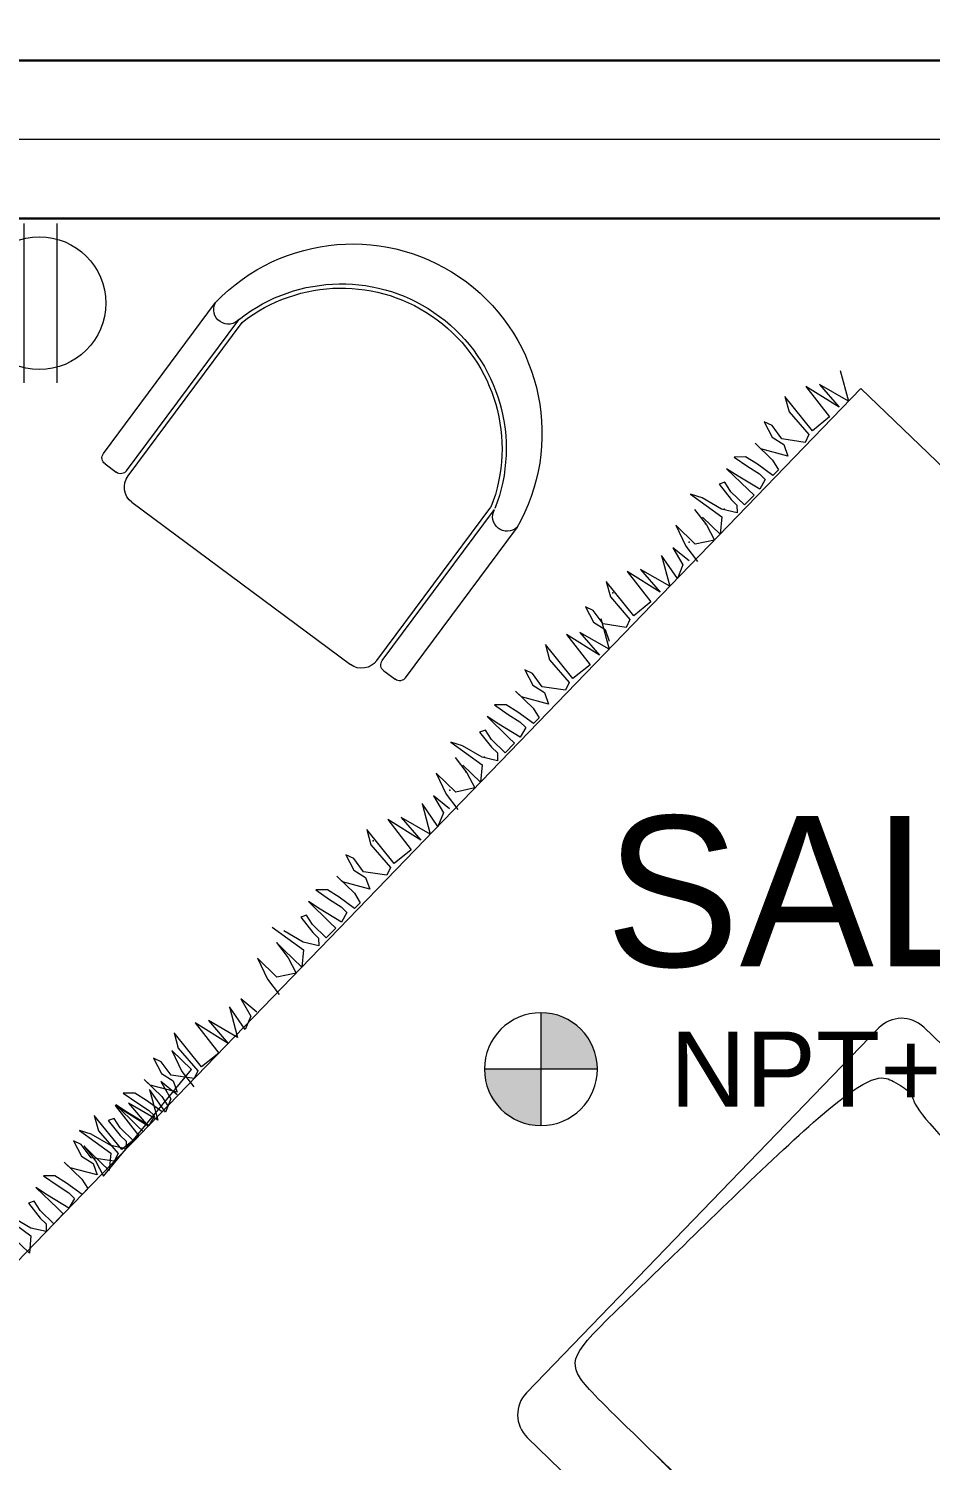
# Model space of a CAD drawing. Header units: millimetres. Extents: x 2787.4 to 2811.7, y 1328.5 to 1358.7.
# Drawn here: x 2797.443 to 2798.641, y 1341.338 to 1343.241 of the extents above; entities that cross this region are included whole.
import ezdxf
from ezdxf.enums import TextEntityAlignment as Align

# ---------------------------------------------------------------- set-up
doc = ezdxf.new("R2010")
doc.units = ezdxf.units.MM
doc.linetypes.add('ACAD_ISO04W100', pattern=[30, 24, -3, 0, -3])
doc.layers.get('0').update_dxf_attribs({"lineweight": 5})
for name, color, linetype, lineweight in [('0 NIVELES', 8, 'Continuous', 13), ('12-TEXTOS', 7, 'Continuous', 5), ('23- ILUMINACION', 32, 'Continuous', 5), ('5 CORTES', 7, 'Continuous', 9), ('7-EJES', 7, 'ACAD_ISO04W100', 5), ('8-MUEBLES', 7, 'Continuous', 9), ('MUROS', 7, 'Continuous', 30)]:
    doc.layers.add(name, color=color, linetype=linetype, lineweight=lineweight)
doc.styles.add('Annotative', font='arial.ttf')
doc.styles.add('Areas', font='GOTHIC.TTF', dxfattribs={"height": 0.2})
doc.styles.add('ROMANS', font='arial.ttf', dxfattribs={"width": 0.8})

# ---------------------------------------------------------------- blocks, each defined once
blk = doc.blocks.new('dkjkvjd{fd')
for p, q in [((2532.7208, 2921.0907, -2600), (2532.8025, 2921.0417, -2600)), ((2532.8023, 2916.6167, -2600), (2532.8023, 2921.0953, -2600)), ((2537.1451, 2921.0953, -2600), (2532.8023, 2921.0953, -2600)), ((2532.8025, 2921.0417, -2600), (2532.7045, 2921.0173, -2600)), ((2532.7943, 2921.0091, -2600), (2532.68, 2920.9846, -2600)), ((2532.68, 2920.9846, -2600), (2532.7943, 2920.9683, -2600)), ((2532.7045, 2921.0173, -2600), (2532.7943, 2921.0091, -2600)), ((2532.7943, 2920.9683, -2600), (2532.7861, 2920.903, -2600)), ((2532.7861, 2920.903, -2600), (2532.6555, 2920.9193, -2600)), ((2532.6555, 2920.9193, -2600), (2532.6963, 2920.8949, -2600)), ((2532.6963, 2920.8949, -2600), (2532.7861, 2920.8867, -2600)), ((2532.7943, 2920.8622, -2600), (2532.7371, 2920.8214, -2600)), ((2532.7861, 2920.8867, -2600), (2532.7943, 2920.8622, -2600)), ((2532.6881, 2920.8296, -2600), (2532.6636, 2920.8214, -2600)), ((2532.6636, 2920.8214, -2600), (2532.7126, 2920.8051, -2600)), ((2532.7371, 2920.8214, -2600), (2532.6881, 2920.8296, -2600)), ((2532.7126, 2920.8051, -2600), (2532.7535, 2920.8133, -2600)), ((2532.7535, 2920.8133, -2600), (2532.7861, 2920.797, -2600)), ((2532.7861, 2920.797, -2600), (2532.7126, 2920.7562, -2600)), ((2532.7126, 2920.7562, -2600), (2532.6881, 2920.7562, -2600)), ((2532.6881, 2920.7562, -2600), (2532.7616, 2920.7562, -2600)), ((2532.7616, 2920.7562, -2600), (2532.7943, 2920.748, -2600)), ((2532.7943, 2920.748, -2600), (2532.7943, 2920.7235, -2600)), ((2532.6963, 2920.7072, -2600), (2532.6718, 2920.6827, -2600)), ((2532.6718, 2920.6827, -2600), (2532.7208, 2920.6909, -2600)), ((2532.7371, 2920.7154, -2600), (2532.6963, 2920.7072, -2600)), ((2532.7208, 2920.6909, -2600), (2532.7616, 2920.699, -2600)), ((2532.7943, 2920.7235, -2600), (2532.7371, 2920.7154, -2600)), ((2532.7616, 2920.699, -2600), (2532.7861, 2920.699, -2600)), ((2532.7861, 2920.699, -2600), (2532.7943, 2920.6664, -2600)), ((2532.7208, 2920.6501, -2600), (2532.68, 2920.6419, -2600)), ((2532.68, 2920.6419, -2600), (2532.7698, 2920.6419, -2600)), ((2532.7943, 2920.6664, -2600), (2532.7208, 2920.6501, -2600)), ((2532.7698, 2920.6419, -2600), (2532.7943, 2920.6419, -2600)), ((2532.7943, 2920.6419, -2600), (2532.7943, 2920.6011, -2600)), ((2532.7045, 2920.6093, -2600), (2532.6963, 2920.593, -2600)), ((2532.7371, 2920.6011, -2600), (2532.7045, 2920.6093, -2600)), ((2532.7943, 2920.6011, -2600), (2532.7371, 2920.6011, -2600)), ((2532.6963, 2920.593, -2600), (2532.7535, 2920.5848, -2600)), ((2532.7535, 2920.5848, -2600), (2532.778, 2920.5848, -2600)), ((2532.7943, 2920.5685, -2600), (2532.7535, 2920.544, -2600)), ((2532.778, 2920.5848, -2600), (2532.7943, 2920.5685, -2600)), ((2532.6555, 2920.5114, -2600), (2532.7698, 2920.5277, -2600)), ((2532.6881, 2920.5277, -2600), (2532.6555, 2920.5114, -2600)), ((2532.7535, 2920.544, -2600), (2532.6881, 2920.5277, -2600)), ((2532.7698, 2920.5277, -2600), (2532.8025, 2920.4869, -2600)), ((2532.6963, 2920.4869, -2600), (2532.7535, 2920.4787, -2600)), ((2532.8025, 2920.4869, -2600), (2532.729, 2920.4869, -2600)), ((2532.7535, 2920.4787, -2600), (2532.8025, 2920.4624, -2600)), ((2532.8025, 2920.4624, -2600), (2532.7698, 2920.4134, -2600)), ((2532.7698, 2920.4134, -2600), (2532.6881, 2920.4134, -2600)), ((2532.6881, 2920.4134, -2600), (2532.7535, 2920.389, -2600)), ((2532.7535, 2920.389, -2600), (2532.8106, 2920.3808, -2600)), ((2532.7915, 2920.3644, -2600), (2532.729, 2920.3593, -2600)), ((2532.729, 2920.3593, -2600), (2532.7861, 2920.343, -2600)), ((2532.7861, 2920.343, -2600), (2532.8025, 2920.3022, -2600)), ((2532.8025, 2920.3022, -2600), (2532.7208, 2920.3185, -2600)), ((2532.7208, 2920.3185, -2600), (2532.8025, 2920.2696, -2600)), ((2532.8025, 2920.2696, -2600), (2532.7045, 2920.2451, -2600)), ((2532.7943, 2920.2369, -2600), (2532.68, 2920.2125, -2600)), ((2532.68, 2920.2125, -2600), (2532.7943, 2920.1961, -2600)), ((2532.7045, 2920.2451, -2600), (2532.7943, 2920.2369, -2600)), ((2532.7943, 2920.1961, -2600), (2532.7861, 2920.1309, -2600)), ((2532.7861, 2920.1309, -2600), (2532.6555, 2920.1472, -2600)), ((2532.6555, 2920.1472, -2600), (2532.6963, 2920.1227, -2600)), ((2532.6963, 2920.1227, -2600), (2532.7861, 2920.1145, -2600)), ((2532.7943, 2920.0901, -2600), (2532.7371, 2920.0493, -2600)), ((2532.7861, 2920.1145, -2600), (2532.7943, 2920.0901, -2600)), ((2532.6881, 2920.0574, -2600), (2532.6636, 2920.0493, -2600)), ((2532.6636, 2920.0493, -2600), (2532.7126, 2920.033, -2600)), ((2532.7371, 2920.0493, -2600), (2532.6881, 2920.0574, -2600)), ((2532.7126, 2920.033, -2600), (2532.7535, 2920.0411, -2600)), ((2532.7208, 2920.0559, -2600), (2532.8025, 2920.0069, -2600)), ((2532.7535, 2920.0411, -2600), (2532.7861, 2920.0248, -2600)), ((2532.8025, 2920.0069, -2600), (2532.7045, 2919.9824, -2600)), ((2532.7943, 2919.9743, -2600), (2532.68, 2919.9498, -2600)), ((2532.7045, 2919.9824, -2600), (2532.7943, 2919.9743, -2600)), ((2532.68, 2919.9498, -2600), (2532.7943, 2919.9335, -2600)), ((2532.7943, 2919.9335, -2600), (2532.7861, 2919.8682, -2600)), ((2532.7861, 2919.8682, -2600), (2532.6555, 2919.8845, -2600)), ((2532.6555, 2919.8845, -2600), (2532.6963, 2919.86, -2600)), ((2532.6963, 2919.86, -2600), (2532.7861, 2919.8519, -2600)), ((2532.7943, 2919.8274, -2600), (2532.7371, 2919.7866, -2600)), ((2532.7861, 2919.8519, -2600), (2532.7943, 2919.8274, -2600)), ((2534.2702, 2919.8467, -2600), (2535.7925, 2919.8467, -2600)), ((2532.6881, 2919.7948, -2600), (2532.6636, 2919.7866, -2600)), ((2532.6636, 2919.7866, -2600), (2532.7126, 2919.7703, -2600)), ((2532.7371, 2919.7866, -2600), (2532.6881, 2919.7948, -2600)), ((2532.7126, 2919.7703, -2600), (2532.7535, 2919.7784, -2600)), ((2532.7535, 2919.7784, -2600), (2532.7861, 2919.7621, -2600)), ((2532.7861, 2919.7621, -2600), (2532.7126, 2919.7213, -2600)), ((2534.1751, 2919.7516, -2600), (2534.1751, 2918.2293, -2600)), ((2532.7126, 2919.7213, -2600), (2532.6881, 2919.7213, -2600)), ((2532.6881, 2919.7213, -2600), (2532.7616, 2919.7213, -2600)), ((2532.7616, 2919.7213, -2600), (2532.7943, 2919.7132, -2600)), ((2532.7943, 2919.7132, -2600), (2532.7943, 2919.6887, -2600)), ((2532.6963, 2919.6724, -2600), (2532.6718, 2919.6479, -2600)), ((2532.6718, 2919.6479, -2600), (2532.7208, 2919.6561, -2600)), ((2532.7371, 2919.6805, -2600), (2532.6963, 2919.6724, -2600)), ((2532.7208, 2919.6561, -2600), (2532.7616, 2919.6642, -2600)), ((2532.7943, 2919.6887, -2600), (2532.7371, 2919.6805, -2600)), ((2532.7616, 2919.6642, -2600), (2532.7861, 2919.6642, -2600)), ((2532.7861, 2919.6642, -2600), (2532.7943, 2919.6316, -2600)), ((2532.7208, 2919.6153, -2600), (2532.68, 2919.6071, -2600)), ((2532.68, 2919.6071, -2600), (2532.7698, 2919.6071, -2600)), ((2532.7943, 2919.6316, -2600), (2532.7208, 2919.6153, -2600)), ((2532.7698, 2919.6071, -2600), (2532.7943, 2919.6071, -2600)), ((2532.7943, 2919.6071, -2600), (2532.7943, 2919.5663, -2600)), ((2532.7045, 2919.5745, -2600), (2532.6963, 2919.5581, -2600)), ((2532.7371, 2919.5663, -2600), (2532.7045, 2919.5745, -2600)), ((2532.7943, 2919.5663, -2600), (2532.7371, 2919.5663, -2600)), ((2532.6963, 2919.5581, -2600), (2532.7535, 2919.55, -2600)), ((2532.7535, 2919.55, -2600), (2532.778, 2919.55, -2600)), ((2532.7943, 2919.5337, -2600), (2532.7535, 2919.5092, -2600)), ((2532.778, 2919.55, -2600), (2532.7943, 2919.5337, -2600)), ((2532.6555, 2919.4765, -2600), (2532.7698, 2919.4929, -2600)), ((2532.6881, 2919.4929, -2600), (2532.6555, 2919.4765, -2600)), ((2532.7535, 2919.5092, -2600), (2532.6881, 2919.4929, -2600)), ((2532.7698, 2919.4929, -2600), (2532.8025, 2919.4521, -2600)), ((2532.6963, 2919.4521, -2600), (2532.7535, 2919.4439, -2600)), ((2532.8025, 2919.4521, -2600), (2532.729, 2919.4521, -2600)), ((2532.7535, 2919.4439, -2600), (2532.8025, 2919.4276, -2600)), ((2532.8025, 2919.4276, -2600), (2532.7698, 2919.3786, -2600)), ((2532.6881, 2919.3786, -2600), (2532.7535, 2919.3541, -2600)), ((2532.7698, 2919.3786, -2600), (2532.6881, 2919.3786, -2600)), ((2532.7535, 2919.3541, -2600), (2532.8106, 2919.346, -2600)), ((2532.7915, 2919.3296, -2600), (2532.729, 2919.3245, -2600)), ((2532.729, 2919.3245, -2600), (2532.7861, 2919.3082, -2600)), ((2532.7861, 2919.3082, -2600), (2532.8025, 2919.2674, -2600)), ((2532.8025, 2919.2674, -2600), (2532.7208, 2919.2837, -2600)), ((2532.7208, 2919.2837, -2600), (2532.8025, 2919.2348, -2600)), ((2532.8025, 2919.2348, -2600), (2532.7045, 2919.2103, -2600)), ((2532.7943, 2919.2021, -2600), (2532.68, 2919.1776, -2600)), ((2532.68, 2919.1776, -2600), (2532.7943, 2919.1613, -2600)), ((2532.7045, 2919.2103, -2600), (2532.7943, 2919.2021, -2600)), ((2532.7943, 2919.1613, -2600), (2532.7861, 2919.096, -2600)), ((2532.7861, 2919.096, -2600), (2532.6555, 2919.1124, -2600)), ((2532.6555, 2919.1124, -2600), (2532.6963, 2919.0879, -2600)), ((2532.6963, 2919.0879, -2600), (2532.7861, 2919.0797, -2600)), ((2532.7943, 2919.0552, -2600), (2532.7371, 2919.0144, -2600)), ((2532.7861, 2919.0797, -2600), (2532.7943, 2919.0552, -2600)), ((2532.6881, 2919.0226, -2600), (2532.6636, 2919.0144, -2600)), ((2532.6636, 2919.0144, -2600), (2532.7126, 2918.9981, -2600)), ((2532.7371, 2919.0144, -2600), (2532.6881, 2919.0226, -2600)), ((2532.7126, 2918.9981, -2600), (2532.7535, 2919.0063, -2600)), ((2532.7535, 2919.0063, -2600), (2532.7861, 2918.99, -2600)), ((2532.7861, 2918.99, -2600), (2532.7126, 2918.9492, -2600)), ((2532.6881, 2918.9492, -2600), (2532.7616, 2918.9492, -2600)), ((2532.7126, 2918.9492, -2600), (2532.6881, 2918.9492, -2600)), ((2532.7616, 2918.9492, -2600), (2532.7943, 2918.941, -2600)), ((2532.7943, 2918.941, -2600), (2532.7943, 2918.9165, -2600)), ((2532.6963, 2918.9002, -2600), (2532.6718, 2918.8757, -2600)), ((2532.6718, 2918.8757, -2600), (2532.7208, 2918.8839, -2600)), ((2532.7371, 2918.9084, -2600), (2532.6963, 2918.9002, -2600)), ((2532.7208, 2918.8839, -2600), (2532.7616, 2918.892, -2600)), ((2532.7943, 2918.9165, -2600), (2532.7371, 2918.9084, -2600)), ((2532.7616, 2918.892, -2600), (2532.7861, 2918.892, -2600)), ((2532.7861, 2918.892, -2600), (2532.7943, 2918.8594, -2600)), ((2532.7208, 2918.8431, -2600), (2532.68, 2918.8349, -2600)), ((2532.68, 2918.8349, -2600), (2532.7698, 2918.8349, -2600)), ((2532.7943, 2918.8594, -2600), (2532.7208, 2918.8431, -2600)), ((2532.7698, 2918.8349, -2600), (2532.7943, 2918.8349, -2600)), ((2532.7943, 2918.8349, -2600), (2532.7943, 2918.7941, -2600)), ((2532.7045, 2918.8023, -2600), (2532.6963, 2918.786, -2600)), ((2532.7371, 2918.7941, -2600), (2532.7045, 2918.8023, -2600)), ((2532.7943, 2918.7941, -2600), (2532.7371, 2918.7941, -2600)), ((2532.6963, 2918.786, -2600), (2532.7535, 2918.7778, -2600)), ((2532.7535, 2918.7778, -2600), (2532.778, 2918.7778, -2600)), ((2532.7943, 2918.7615, -2600), (2532.7535, 2918.737, -2600)), ((2532.778, 2918.7778, -2600), (2532.7943, 2918.7615, -2600)), ((2532.6555, 2918.7044, -2600), (2532.7698, 2918.7207, -2600)), ((2532.7535, 2918.737, -2600), (2532.6881, 2918.7207, -2600)), ((2532.7698, 2918.7207, -2600), (2532.8025, 2918.6799, -2600)), ((2532.6963, 2918.6799, -2600), (2532.7535, 2918.6717, -2600)), ((2532.729, 2918.6799, -2600), (2532.6963, 2918.6799, -2600)), ((2532.8025, 2918.6799, -2600), (2532.729, 2918.6799, -2600)), ((2532.7535, 2918.6717, -2600), (2532.8025, 2918.6554, -2600)), ((2532.8025, 2918.6554, -2600), (2532.7698, 2918.6065, -2600)), ((2532.7698, 2918.6065, -2600), (2532.6881, 2918.6065, -2600)), ((2532.6881, 2918.6065, -2600), (2532.7535, 2918.582, -2600)), ((2532.7535, 2918.582, -2600), (2532.8106, 2918.5738, -2600)), ((2532.7996, 2918.4891, -2600), (2532.7371, 2918.4841, -2600)), ((2532.7371, 2918.4841, -2600), (2532.7943, 2918.4677, -2600)), ((2532.7943, 2918.4677, -2600), (2532.8106, 2918.4269, -2600)), ((2532.729, 2918.4433, -2600), (2532.8106, 2918.3943, -2600)), ((2532.8106, 2918.4269, -2600), (2532.729, 2918.4433, -2600)), ((2532.8025, 2918.3617, -2600), (2532.6881, 2918.3372, -2600)), ((2532.8106, 2918.3943, -2600), (2532.7126, 2918.3698, -2600)), ((2532.7126, 2918.3698, -2600), (2532.8025, 2918.3617, -2600)), ((2532.6881, 2918.3372, -2600), (2532.8025, 2918.3209, -2600)), ((2532.8025, 2918.3209, -2600), (2532.7943, 2918.2556, -2600)), ((2532.7943, 2918.2556, -2600), (2532.6636, 2918.2719, -2600)), ((2532.6636, 2918.2719, -2600), (2532.7045, 2918.2474, -2600)), ((2532.7045, 2918.2474, -2600), (2532.7943, 2918.2393, -2600)), ((2532.7943, 2918.2393, -2600), (2532.8025, 2918.2148, -2600)), ((2532.778, 2918.2289, -2600), (2532.6963, 2918.2289, -2600)), ((2532.6963, 2918.2289, -2600), (2532.7616, 2918.2044, -2600)), ((2532.8025, 2918.2148, -2600), (2532.7453, 2918.174, -2600)), ((2532.7616, 2918.2044, -2600), (2532.8188, 2918.1963, -2600)), ((2532.8106, 2917.815, -2600), (2532.778, 2918.2289, -2600)), ((2532.6963, 2918.1821, -2600), (2532.6718, 2918.174, -2600)), ((2532.6718, 2918.174, -2600), (2532.7208, 2918.1577, -2600)), ((2532.7453, 2918.174, -2600), (2532.6963, 2918.1821, -2600)), ((2532.7208, 2918.1577, -2600), (2532.7616, 2918.1658, -2600)), ((2532.7943, 2918.1495, -2600), (2532.7208, 2918.1087, -2600)), ((2532.7616, 2918.1658, -2600), (2532.7943, 2918.1495, -2600)), ((2532.6963, 2918.1087, -2600), (2532.7698, 2918.1087, -2600)), ((2532.7208, 2918.1087, -2600), (2532.6963, 2918.1087, -2600)), ((2532.7996, 2918.1442, -2600), (2532.7371, 2918.1391, -2600)), ((2532.7371, 2918.1391, -2600), (2532.7943, 2918.1228, -2600)), ((2532.7698, 2918.1087, -2600), (2532.8025, 2918.1006, -2600)), ((2532.7943, 2918.1228, -2600), (2532.8106, 2918.082, -2600)), ((2534.2702, 2918.1341, -2600), (2535.7925, 2918.1341, -2600)), ((2532.7045, 2918.0598, -2600), (2532.68, 2918.0353, -2600)), ((2532.7453, 2918.0679, -2600), (2532.7045, 2918.0598, -2600)), ((2532.729, 2918.0983, -2600), (2532.8106, 2918.0494, -2600)), ((2532.8106, 2918.082, -2600), (2532.729, 2918.0983, -2600)), ((2532.8025, 2918.0761, -2600), (2532.7453, 2918.0679, -2600)), ((2532.8025, 2918.1006, -2600), (2532.8025, 2918.0761, -2600)), ((2532.68, 2918.0353, -2600), (2532.729, 2918.0434, -2600)), ((2532.8025, 2918.0167, -2600), (2532.6881, 2917.9923, -2600)), ((2532.8106, 2918.0494, -2600), (2532.7126, 2918.0249, -2600)), ((2532.7126, 2918.0249, -2600), (2532.8025, 2918.0167, -2600)), ((2532.729, 2918.0434, -2600), (2532.7698, 2918.0516, -2600)), ((2532.8025, 2918.019, -2600), (2532.729, 2918.0026, -2600)), ((2532.7698, 2918.0516, -2600), (2532.7943, 2918.0516, -2600)), ((2532.7943, 2918.0516, -2600), (2532.8025, 2918.019, -2600)), ((2532.729, 2918.0026, -2600), (2532.6881, 2917.9945, -2600)), ((2532.6881, 2917.9945, -2600), (2532.778, 2917.9945, -2600)), ((2532.6881, 2917.9923, -2600), (2532.8025, 2917.9759, -2600)), ((2532.778, 2917.9945, -2600), (2532.8025, 2917.9945, -2600)), ((2532.8025, 2917.9759, -2600), (2532.7943, 2917.9107, -2600)), ((2532.8025, 2917.9945, -2600), (2532.8025, 2917.9537, -2600)), ((2532.7126, 2917.9618, -2600), (2532.7045, 2917.9455, -2600)), ((2532.7045, 2917.9455, -2600), (2532.7616, 2917.9374, -2600)), ((2532.7453, 2917.9537, -2600), (2532.7126, 2917.9618, -2600)), ((2532.8025, 2917.9537, -2600), (2532.7453, 2917.9537, -2600)), ((2532.7616, 2917.9374, -2600), (2532.7861, 2917.9374, -2600)), ((2532.7861, 2917.9374, -2600), (2532.8025, 2917.921, -2600)), ((2532.7943, 2917.9107, -2600), (2532.6636, 2917.927, -2600)), ((2532.6636, 2917.927, -2600), (2532.7045, 2917.9025, -2600)), ((2532.7616, 2917.8966, -2600), (2532.6963, 2917.8802, -2600)), ((2532.7045, 2917.9025, -2600), (2532.7943, 2917.8943, -2600)), ((2532.8025, 2917.921, -2600), (2532.7616, 2917.8966, -2600)), ((2532.7943, 2917.8943, -2600), (2532.8025, 2917.8699, -2600)), ((2532.6636, 2917.8639, -2600), (2532.778, 2917.8802, -2600)), ((2532.6963, 2917.8802, -2600), (2532.6636, 2917.8639, -2600)), ((2532.8025, 2917.8699, -2600), (2532.7453, 2917.8291, -2600)), ((2532.778, 2917.8802, -2600), (2532.8106, 2917.8394, -2600)), ((2532.6963, 2917.8372, -2600), (2532.6718, 2917.8291, -2600)), ((2532.6718, 2917.8291, -2600), (2532.7208, 2917.8127, -2600)), ((2532.7453, 2917.8291, -2600), (2532.6963, 2917.8372, -2600)), ((2532.7045, 2917.8394, -2600), (2532.7616, 2917.8313, -2600)), ((2532.7371, 2917.8394, -2600), (2532.7045, 2917.8394, -2600)), ((2532.7208, 2917.8127, -2600), (2532.7616, 2917.8209, -2600)), ((2532.7943, 2917.8046, -2600), (2532.7208, 2917.7638, -2600)), ((2532.8106, 2917.8394, -2600), (2532.7371, 2917.8394, -2600)), ((2532.7616, 2917.8313, -2600), (2532.8106, 2917.815, -2600)), ((2532.7616, 2917.8209, -2600), (2532.7943, 2917.8046, -2600)), ((2532.6963, 2917.7638, -2600), (2532.7698, 2917.7638, -2600)), ((2532.7208, 2917.7638, -2600), (2532.6963, 2917.7638, -2600)), ((2532.7698, 2917.7638, -2600), (2532.8025, 2917.7556, -2600)), ((2532.7045, 2917.7148, -2600), (2532.68, 2917.6904, -2600)), ((2532.7453, 2917.723, -2600), (2532.7045, 2917.7148, -2600)), ((2532.8025, 2917.7312, -2600), (2532.7453, 2917.723, -2600)), ((2532.8025, 2917.7556, -2600), (2532.8025, 2917.7312, -2600)), ((2532.68, 2917.6904, -2600), (2532.729, 2917.6985, -2600)), ((2532.729, 2917.6985, -2600), (2532.7698, 2917.7067, -2600)), ((2532.8025, 2917.674, -2600), (2532.729, 2917.6577, -2600)), ((2532.7698, 2917.7067, -2600), (2532.7943, 2917.7067, -2600)), ((2532.7943, 2917.7067, -2600), (2532.8025, 2917.674, -2600)), ((2532.729, 2917.6577, -2600), (2532.6881, 2917.6496, -2600)), ((2532.6881, 2917.6496, -2600), (2532.778, 2917.6496, -2600)), ((2532.778, 2917.6496, -2600), (2532.8025, 2917.6496, -2600)), ((2532.8025, 2917.6496, -2600), (2532.8025, 2917.6088, -2600)), ((2532.7126, 2917.6169, -2600), (2532.7045, 2917.6006, -2600)), ((2532.7045, 2917.6006, -2600), (2532.7616, 2917.5924, -2600)), ((2532.7453, 2917.6088, -2600), (2532.7126, 2917.6169, -2600)), ((2532.8025, 2917.6088, -2600), (2532.7453, 2917.6088, -2600)), ((2532.7616, 2917.5924, -2600), (2532.7861, 2917.5924, -2600)), ((2532.7861, 2917.5924, -2600), (2532.8025, 2917.5761, -2600)), ((2532.7616, 2917.5516, -2600), (2532.6963, 2917.5353, -2600)), ((2532.8025, 2917.5761, -2600), (2532.7616, 2917.5516, -2600)), ((2532.6636, 2917.519, -2600), (2532.778, 2917.5353, -2600)), ((2532.778, 2917.5353, -2600), (2532.8106, 2917.4945, -2600)), ((2532.8106, 2917.4945, -2600), (2532.7371, 2917.4945, -2600))]:
    blk.add_line(p, q)
for centre, start, end in [((2534.2702, 2919.7516, -2600), 90, 180), ((2534.2702, 2918.2293, -2600), 180, 270)]:
    blk.add_arc(centre, 0.0951, start, end)
blk.add_open_spline([(2535.1553, 2918.3628, -2600), (2534.4043, 2918.3673, -2600), (2534.1744, 2918.3472, -2600), (2534.2003, 2918.5017, -2600), (2534.2255, 2919.6396, -2600), (2534.3099, 2919.6651, -2600), (2534.3842, 2919.6821, -2600), (2534.4264, 2919.6266, -2600), (2535.2383, 2919.6642, -2600), (2535.6062, 2919.6544, -2600), (2535.6702, 2919.6756, -2600), (2535.8615, 2919.7057, -2600), (2535.8618, 2919.5867, -2600), (2535.8505, 2918.4772, -2600), (2535.9016, 2918.3582, -2600), (2535.9216, 2918.386, -2600), (2535.5761, 2918.3593, -2600), (2535.2356, 2918.3493, -2600), (2534.6022, 2918.3638, -2600), (2534.591, 2918.3649, -2600)], degree=3, knots=[0, 0, 0, 0, 6.315463, 13.711476, 18.381082, 23.176673, 26.517304, 30.40041, 60.060628, 80.107047, 97.210483, 101.064663, 104.405987, 112.102237, 115.444122, 119.59944, 145.960865, 168.750941, 170.493637, 170.493637, 170.493637, 170.493637])
for p in [(2532.7593, 2920.549, -2600), (2532.7496, 2920.4786, -2600), (2532.7523, 2920.4054, -2600), (2532.6934, 2920.1363, -2600), (2532.7593, 2919.5141, -2600), (2532.7496, 2919.4438, -2600), (2532.7523, 2919.3706, -2600), (2532.6934, 2919.1014, -2600)]:
    blk.add_point(p)
blk = doc.blocks.new('Muco04pl')
at = {"color": 0, "linetype": 'ByBlock'}
for p, q in [((-0.2593, -0.48), (-0.2593, -0.233)), ((-0.2208, -0.48), (-0.2208, -0.2303)), ((-0.2151, -0.4845), (-0.2151, -0.2303)), ((0.1966, -0.4845), (0.1966, -0.2303)), ((0.2023, -0.48), (0.2023, -0.2303)), ((0.2407, -0.48), (0.2407, -0.2303)), ((-0.2308, -0.49), (-0.2493, -0.49)), ((0.2307, -0.49), (0.2123, -0.49)), ((0.1716, -0.5095), (-0.1901, -0.5095))]:
    blk.add_line(p, q, dxfattribs=at)
for centre, radius, start, end in [((-0.0091, -0.2612), 0.2517, 7.0495, 173.5769), ((-0.0093, -0.2864), 0.219, 15.249, 164.751), ((-0.0093, -0.2864), 0.2134, 15.249, 164.751), ((-0.2401, -0.2276), 0.0194, 191.8827, 352.0348), ((0.2215, -0.2276), 0.0194, 183.5588, 352.0348), ((-0.2493, -0.48), 0.01, 180, 270), ((-0.2308, -0.48), 0.01, 270, 360), ((-0.1901, -0.4845), 0.025, 180, 270), ((0.1716, -0.4845), 0.025, 270, 0), ((0.2123, -0.48), 0.01, 180, 270), ((0.2307, -0.48), 0.01, 270, 0)]:
    blk.add_arc(centre, radius, start, end, dxfattribs=at)
blk = doc.blocks.new('NIVEL 2')
h = blk.add_hatch(color=2)
edge = h.paths.add_edge_path()
edge.add_ellipse((0, 0), major_axis=(0.053, 0.053), ratio=1, start_angle=45, end_angle=135)
edge.add_line((-0.075, 0), (0, 0))
edge.add_line((0, 0), (0, 0.075))
edge = h.paths.add_edge_path()
edge.add_line((0.075, 0), (0, 0))
edge.add_line((0, 0), (0, -0.075))
edge.add_ellipse((0, 0), major_axis=(0.053, 0.053), ratio=1, start_angle=225, end_angle=315)
at = {"color": 1}
for p, q in [((0, 0.075), (0, -0.075)), ((-0.075, 0), (0.075, 0))]:
    blk.add_line(p, q, dxfattribs=at)
blk.add_circle((0, 0), 0.075, dxfattribs=at)
at = {"color": 1, "style": 'ROMANS', "text_generation_flag": 6}
blk.add_attdef('NIVEL', text='', height=0.1, rotation=180, dxfattribs=at).set_placement((-0.125, 0), align=Align.MIDDLE_RIGHT)
blk = doc.blocks.new('CONTACTO')
at = {"layer": '23- ILUMINACION'}
for p, q in [((426.7723, 175.7655), (426.7723, 175.5537)), ((426.8159, 175.7655), (426.8159, 175.5537))]:
    blk.add_line(p, q, dxfattribs=at)
blk.add_circle((426.7926, 175.6595), 0.0883, dxfattribs=at)

msp = doc.modelspace()

# ---------------------------------------------------------------- linework, layer by layer
at = {"layer": '7-EJES', "ltscale": 0.5}
msp.add_lwpolyline([(2801.0159, 1343.0937), (2796.0929, 1343.0937), (2796.0929, 1356.9112)], dxfattribs=at)
at = {"layer": 'MUROS'}
for p, q in [((2799.0079, 1343.1987), (2796.1779, 1343.1987)), ((2796.0079, 1342.9887), (2798.8379, 1342.9887))]:
    msp.add_line(p, q, dxfattribs=at)

# ---------------------------------------------------------------- block references
at = {"xscale": -1, "rotation": 323.4035139023705}
msp.add_blockref('Muco04pl', (2798.0217, 1342.9184), dxfattribs=at)
at = {"layer": '0 NIVELES'}
ref = msp.add_blockref('NIVEL 2', (2798.1235, 1341.8581), dxfattribs=dict(at, xscale=-1))
ref.add_attrib('NIVEL', 'NPT+0.15', dxfattribs={"layer": '0', "color": 1, "height": 0.1, "style": 'Annotative'}).set_placement((2798.9277, 1341.8581), align=Align.MIDDLE_RIGHT)
at = {"layer": '5 CORTES'}
msp.add_blockref('CONTACTO', (2370.6644, 1167.2168), dxfattribs=at)
at = {"layer": '8-MUEBLES', "xscale": 0.4427415856846934, "yscale": 0.4427415856846934, "zscale": 0.4427415856846934, "rotation": 315.9967149187784}
msp.add_blockref('dkjkvjd{fd', (1093.494, 1191.5194, 1151.1281), dxfattribs=at)

# ---------------------------------------------------------------- texts
at = {"layer": '12-TEXTOS', "insert": (2798.2093, 1342.1946), "char_height": 0.2, "attachment_point": 1, "style": 'Areas'}
msp.add_mtext_dynamic_manual_height_columns('\\A1;\\pxt2;{\\H1x;SALA}', width=1.188965, gutter_width=1.25, heights=[0], dxfattribs=at)

doc.saveas('drawing.dxf')
